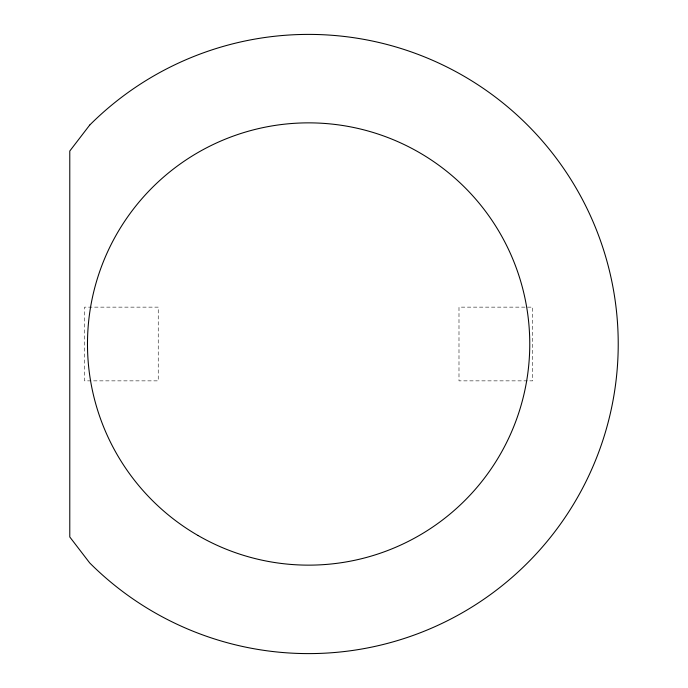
<?xml version="1.0" encoding="UTF-8"?>
<svg xmlns="http://www.w3.org/2000/svg" width="688" height="688" viewBox="0 0 688 688"><rect width="100%" height="100%" fill="white"/><g stroke="black" fill="none" stroke-linecap="round" stroke-linejoin="round"><path stroke-width="0.52" stroke-dasharray="3.44 2.58" d="M527.369 380.86L458.991 380.86L458.991 307.14L532.71 307.14L532.71 380.86L528.436 380.86M158.24 307.14L84.529 307.14L84.529 380.86L158.24 380.86L158.24 307.14"/><path stroke-width="1.03" d="M89.698 125.078L69.78 151.033L69.78 536.967L89.698 562.922A309.6 309.6 0 0 0 527.541 562.922A309.6 309.6 0 0 0 527.541 125.078A309.6 309.6 0 0 0 89.698 125.078M198.049 535.513A221.14 221.14 0 0 0 529.76 344A221.14 221.14 0 0 0 198.049 152.487A221.14 221.14 0 0 0 198.049 535.513"/></g></svg>
